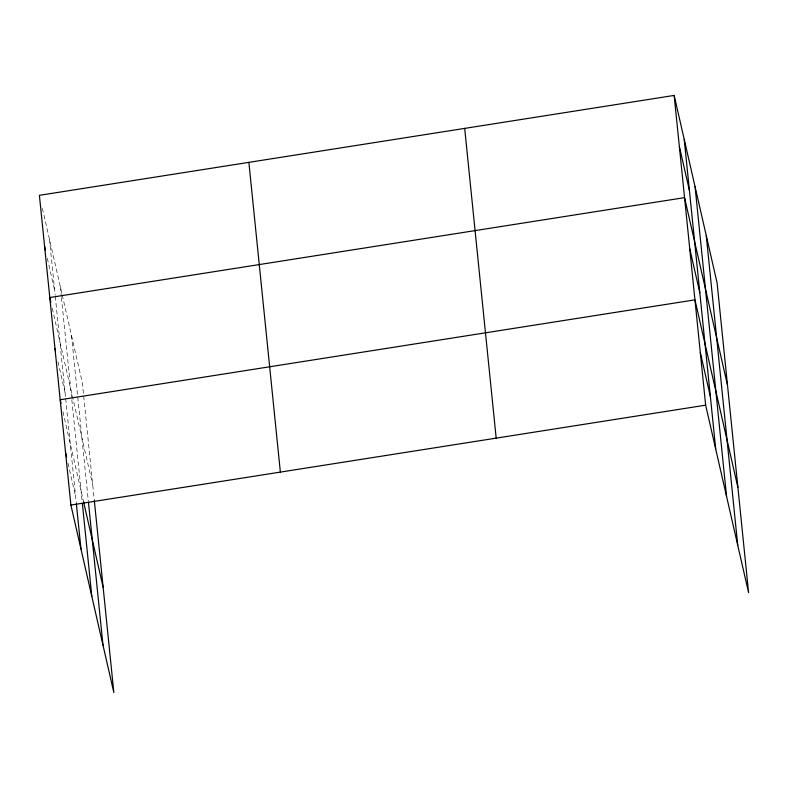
<?xml version="1.0" encoding="UTF-8"?>
<svg xmlns="http://www.w3.org/2000/svg" width="788" height="788" viewBox="0 0 788 788"><rect width="100%" height="100%" fill="white"/><g stroke="black" fill="none" stroke-linecap="round" stroke-linejoin="round"><path stroke-width="0.59" stroke-dasharray="3.94 2.96" d="M42.394 208.387L61.956 293.796M62.222 294.978L82.346 382.83L94.353 500.863M47.319 258.306L54.667 290.388M52.244 308.226L92.738 485.044M57.987 361.712L65.059 392.601M62.912 411.631L83.558 501.798M67.995 463.108L75.609 496.371M71.491 335.461L88.325 500.951M60.321 286.645L61.306 296.386M61.434 297.598L71.698 398.6M71.826 399.821L82.1 500.882M49.467 239.276L55.16 295.254M55.278 296.465L65.552 397.467M65.68 398.689L76.229 502.488"/><path stroke-width="1.18" d="M674.154 95.427L705.654 405.17L748.6 592.675L717.1 282.931L674.154 95.427L39.4 195.326L70.9 505.069L113.846 692.573L94.353 500.863M70.9 505.069L705.654 405.17M679.355 146.529L689.421 190.489M727.491 385.145L684.555 197.64L49.792 297.539L50.885 302.287M689.746 248.752L699.813 292.703M737.893 487.368L694.947 299.854L60.193 399.752L61.001 403.318M700.296 352.512L710.362 396.472M44.601 246.427L45.418 249.993M54.993 348.651L55.534 351.024M83.558 501.798L103.13 587.267M65.542 452.411L66.635 457.168M706.255 235.563L737.745 545.306M695.075 186.746L726.575 496.499M684.22 139.377L715.721 449.121M464.684 128.385L496.184 438.138M248.87 162.358L280.37 472.101M88.453 502.173L102.992 645.205M82.356 503.325L91.812 596.398M76.357 503.709L80.967 549.019"/></g></svg>
